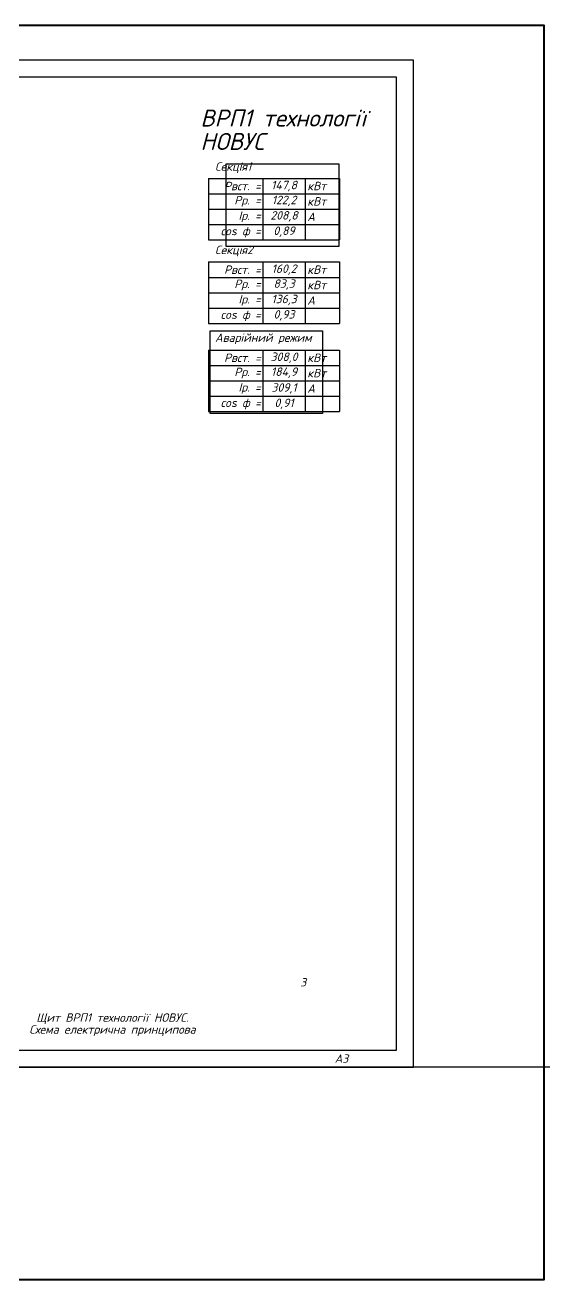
# Model space of a CAD drawing. Header units: millimetres. Extents: x -122434 to 1506205, y -201405 to 386015.
# Drawn here: x -52798 to -37504, y 148323 to 185336 of the extents above; entities that cross this region are included whole.
import ezdxf
from ezdxf.enums import TextEntityAlignment as Align

# ---------------------------------------------------------------- set-up
doc = ezdxf.new("R2010")
doc.units = ezdxf.units.MM
doc.layers.get('Defpoints').update_dxf_attribs({"color": 4})
doc.layers.add('Рамка внешняя', color=4, linetype='Continuous', lineweight=30, plot=False)
doc.layers.add('Схема', color=7, linetype='Continuous')
doc.styles.add('GOST 2.304', font='isocpeui.ttf')
doc.styles.add('ГОСТ 2.304', font='isocpeui.ttf')
doc.styles.add('СГЕНЕРИР_СТИЛЬ_7', font='isocpeui.ttf')

# ---------------------------------------------------------------- blocks, each defined once
blk = doc.blocks.new('*T44')
at = {"color": 0, "lineweight": -2, "transparency": 16777216}
for p, q in [((0, 0), (3860, 0)), ((0, 0), (0, -1813)), ((1600, 0), (1600, -1813)), ((2850, 0), (2850, -1813)), ((3860, 0), (3860, -1813)), ((0, -453), (3860, -453)), ((0, -907), (3860, -907)), ((0, -1360), (3860, -1360)), ((0, -1813), (3860, -1813))]:
    blk.add_line(p, q, dxfattribs=at)
at = {"color": 0, "transparency": 16777216, "char_height": 250, "style": 'ГОСТ 2.304'}
for s, insert, width, attachment_point in [('Рвст. =', (1540, -227), 1480, 6), ('147,8', (2225, -227), 1130, 5), ('кВт', (2910, -227), 890, 4), ('Рр. =', (1540, -680), 1480, 6), ('122,2', (2225, -513), 1130, 2), ('кВт', (2910, -680), 890, 4), ('Ір. =', (1540, -1133), 1480, 6), ('208,8', (2225, -967), 1130, 2), ('А', (2910, -1133), 890, 4), ('сos ф =', (1540, -1587), 1480, 6), ('0,89', (2225, -1420), 1130, 2)]:
    blk.add_mtext(s, dxfattribs=dict(at, insert=insert, width=width, attachment_point=attachment_point))
blk = doc.blocks.new('*T45')
at = {"color": 0, "lineweight": -2, "transparency": 16777216}
for p, q in [((0, 0), (3860, 0)), ((0, 0), (0, -1813)), ((2850, 0), (2850, -1813)), ((3860, 0), (3860, -1813)), ((0, -453), (3860, -453)), ((0, -907), (3860, -907)), ((0, -1360), (3860, -1360)), ((1600, -1360), (1600, -1813)), ((0, -1813), (3860, -1813))]:
    blk.add_line(p, q, dxfattribs=at)
at = {"color": 0, "linetype": 'ByBlock', "lineweight": -2, "transparency": 16777216}
blk.add_line((1600, 0), (1600, -1360), dxfattribs=at)
at = {"color": 0, "transparency": 16777216, "char_height": 250, "style": 'ГОСТ 2.304'}
for s, insert, width, attachment_point in [('Рвст. =', (1540, -227), 1480, 6), ('160,2', (2225, -227), 1130, 5), ('кВт', (2910, -227), 890, 4), ('Рр. =', (1540, -680), 1480, 6), ('83,3', (2225, -513), 1130, 2), ('кВт', (2910, -680), 890, 4), ('Ір. =', (1540, -1133), 1480, 6), ('136,3', (2225, -967), 1130, 2), ('А', (2910, -1133), 890, 4), ('сos ф =', (1540, -1587), 1480, 6), ('0,93', (2225, -1420), 1130, 2)]:
    blk.add_mtext(s, dxfattribs=dict(at, insert=insert, width=width, attachment_point=attachment_point))
blk = doc.blocks.new('*T46')
at = {"color": 0, "lineweight": -2, "transparency": 16777216}
for p, q in [((0, 0), (3860, 0)), ((0, 0), (0, -1813)), ((2850, 0), (2850, -1813)), ((3860, 0), (3860, -1813)), ((0, -453), (3860, -453)), ((0, -907), (3860, -907)), ((1600, -907), (1600, -1813)), ((0, -1360), (3860, -1360)), ((0, -1813), (3860, -1813))]:
    blk.add_line(p, q, dxfattribs=at)
at = {"color": 0, "linetype": 'ByBlock', "lineweight": -2, "transparency": 16777216}
blk.add_line((1600, 0), (1600, -907), dxfattribs=at)
at = {"color": 0, "transparency": 16777216, "char_height": 250, "style": 'ГОСТ 2.304'}
for s, insert, width, attachment_point in [('Рвст. =', (1540, -227), 1480, 6), ('308,0', (2225, -227), 1130, 5), ('кВт', (2910, -227), 890, 4), ('Рр. =', (1540, -680), 1480, 6), ('184,9', (2225, -513), 1130, 2), ('кВт', (2910, -680), 890, 4), ('Ір. =', (1540, -1133), 1480, 6), ('309,1', (2225, -1133), 1130, 5), ('А', (2910, -1133), 890, 4), ('сos ф =', (1540, -1587), 1480, 6), ('0,91', (2225, -1587), 1130, 5)]:
    blk.add_mtext(s, dxfattribs=dict(at, insert=insert, width=width, attachment_point=attachment_point))
blk = doc.blocks.new('*U42')
at = {"lineweight": 40}
for p, q in [((4.94, 90), (4.94, 145)), ((4.94, 145), (19.94, 145)), ((9.94, 145), (9.94, 90)), ((9.94, 130), (19.94, 130)), ((9.94, 110), (19.94, 110)), ((19.94, 90), (4.94, 90))]:
    blk.add_line(p, q, dxfattribs=at)
at = {"lineweight": 25}
blk.add_line((14.94, 90), (14.94, 145), dxfattribs=at)
at = {"linetype": 'Continuous', "lineweight": 60}
for p, q in [((8, 5), (8, 90)), ((8, 90), (20, 90)), ((13, 5), (13, 90)), ((8, 65), (20, 65)), ((8, 30), (20, 30)), ((20, 5), (8, 5))]:
    blk.add_line(p, q, dxfattribs=at)
at = {"lineweight": 30, "ltscale": 100}
blk.add_lwpolyline([(20, 5), (415, 5), (415, 292), (20, 292)], close=True, dxfattribs=at)
at = {"layer": 'Рамка внешняя', "ltscale": 100}
blk.add_lwpolyline([(0, 0), (420, 0), (420, 297), (0, 297)], close=True, dxfattribs=at)
at = {"linetype": 'Continuous', "lineweight": 25, "style": 'СГЕНЕРИР_СТИЛЬ_7'}
for s, width, p in [('Погоджено', 0.8, (7.44, 101.27)), ('Зам. інв. №', 0.8, (10.5, 77.5)), ('Інв. № ор.', 0.7, (10.5, 17.5))]:
    blk.add_text(s, height=3, rotation=90, dxfattribs=dict(at, width=width)).set_placement(p, align=Align.MIDDLE_CENTER)
blk.add_text('Підпис і дата', height=3, rotation=90, dxfattribs=at).set_placement((10.5, 47.5), align=Align.MIDDLE_CENTER)
at = {"layer": 'Схема', "linetype": 'Continuous', "style": 'ГОСТ 2.304'}
blk.add_text('А3', height=2.5, dxfattribs=at).set_placement((396.77, 1.24))

msp = doc.modelspace()

# ---------------------------------------------------------------- linework, layer by layer
msp.add_xline((1302, 154602), (-1, 0))
at = {"color": 6, "lineweight": 40}
msp.add_lwpolyline([(-87299, 185336), (-37504, 185336), (-37504, 148323), (-87299, 148323)], close=True, dxfattribs=at)
at = {"layer": 'Defpoints'}
for points in [[(-46866, 181248), (-43551, 181248), (-43551, 178808), (-46866, 178808)], [(-47342, 176321), (-44027, 176321), (-44027, 173881), (-47342, 173881)]]:
    msp.add_lwpolyline(points, close=True, dxfattribs=at)

# ---------------------------------------------------------------- block references
at = {"xscale": 100, "yscale": 100, "zscale": 100}
msp.add_blockref('*U42', (-83349, 154602, 0), dxfattribs=at)
for name, p in [('*T44', (-47389, 180816)), ('*T45', (-47389, 178349)), ('*T46', (-47389, 175751))]:
    msp.add_blockref(name, p)

# ---------------------------------------------------------------- texts
at = {"color": 0, "lineweight": 40, "style": 'GOST 2.304'}
for s, p in [('ВРП1 технології', (-47631, 182344, 0)), ('НОВУС', (-47631, 181653, 0))]:
    msp.add_text(s, height=500, dxfattribs=at).set_placement(p)
at = {"ltscale": 100, "char_height": 250, "attachment_point": 1, "style": 'ГОСТ 2.304'}
for s, insert in [('Секція1', (-47199, 181289, 0)), ('Секція2', (-47199, 178830, 0)), ('Аварійний режим', (-47199, 176242, 0))]:
    msp.add_mtext_dynamic_manual_height_columns(s, width=4941.25, gutter_width=1250, heights=[0], dxfattribs=dict(at, insert=insert))
at = {"linetype": 'Continuous', "lineweight": 25, "char_height": 250, "attachment_point": 5, "line_spacing_factor": 0.84, "style": 'GOST 2.304'}
for s, insert, width in [('{\\C7;3}', (-44599, 157102, 0), 1500), ('\\pi250;Щит ВРП1 технології НОВУС. \\PСхема електрична принципова', (-50349, 155852, 0), 7000)]:
    msp.add_mtext(s, dxfattribs=dict(at, insert=insert, width=width))

doc.saveas('drawing.dxf')
